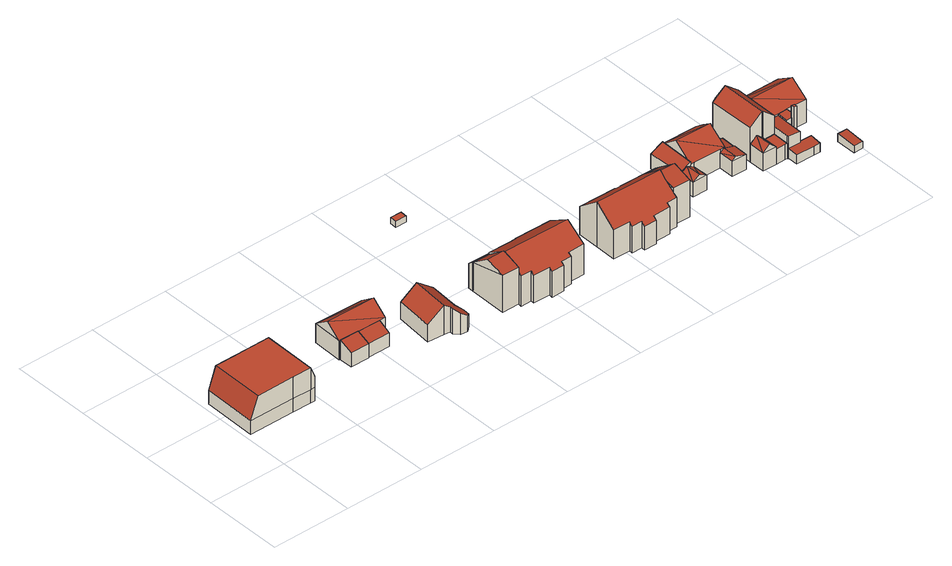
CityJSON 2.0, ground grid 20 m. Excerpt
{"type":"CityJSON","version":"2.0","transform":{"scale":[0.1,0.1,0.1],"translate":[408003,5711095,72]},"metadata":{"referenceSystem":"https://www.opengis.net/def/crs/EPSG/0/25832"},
"CityObjects":{
"building1":{"type":"Building","attributes":{"Gemeindeschluessel":"05978036","Geometrietyp2DReferenz":"3000","function":"31001_1000","roofType":"5000","measuredHeight":9.14},"geometry":[{"type":"MultiSurface","lod":"2","boundaries":[[[0,1,2,3]],[[1,4,5,2]],[[4,6,7,5]],[[6,8,9,7]],[[8,10,11,9]],[[10,12,13,11]],[[12,14,15,13]],[[14,16,17,15]],[[16,0,3,17]],[[18,14,12,19]],[[20,21,22,23]],[[24,25,18,19,26,23,22]],[[8,23,26,10]],[[10,26,19,12]],[[16,25,24,0]],[[0,24,22,1]],[[14,18,25,16]],[[6,20,23,8]],[[1,22,21,4]],[[4,21,20,6]],[[3,2,5,7,9,11,13,15,17]]],"semantics":{"surfaces":[{"type":"WallSurface"},{"type":"RoofSurface"},{"type":"GroundSurface"}],"values":[0,0,0,0,0,0,0,0,0,1,1,1,0,0,0,0,0,0,0,0,2]}}]},
"building2":{"type":"Building","attributes":{"Gemeindeschluessel":"05978036","Geometrietyp2DReferenz":"3000","function":"31001_1000","roofType":"2100","measuredHeight":5.04},"geometry":[{"type":"MultiSurface","lod":"2","boundaries":[[[27,28,29,30]],[[28,31,32,29]],[[31,33,34,32]],[[33,35,36,34]],[[35,27,30,36]],[[35,33,31,28,27]],[[30,29,32,34,36]]],"semantics":{"surfaces":[{"type":"WallSurface"},{"type":"RoofSurface"},{"type":"GroundSurface"}],"values":[0,0,0,0,0,1,2]}}]},
"building3":{"type":"Building","attributes":{"Gemeindeschluessel":"05978036","Geometrietyp2DReferenz":"3000","function":"31001_1000"},"children":["building3-1","building3-2"]},
"building3-1":{"type":"BuildingPart","attributes":{"roofType":"2100","measuredHeight":4.92},"parents":["building3"],"geometry":[{"type":"MultiSurface","lod":"2","boundaries":[[[37,38,39,40]],[[38,41,34,39]],[[41,42,32,34]],[[42,41,38,37]],[[40,39,34,32]],[[40,32,42,37]]],"semantics":{"surfaces":[{"type":"WallSurface"},{"type":"RoofSurface"},{"type":"GroundSurface"},{"type":"ClosureSurface"}],"values":[0,0,0,1,2,3]}}]},
"building3-2":{"type":"BuildingPart","attributes":{"roofType":"3100","measuredHeight":7.76},"parents":["building3"],"geometry":[{"type":"MultiSurface","lod":"2","boundaries":[[[43,29,32,42]],[[43,44,45,29]],[[44,46,47,45]],[[46,48,49,47]],[[48,50,51,49]],[[50,37,40,51]],[[52,50,53]],[[50,52,44,43,42,37]],[[46,53,48]],[[53,46,52]],[[44,52,46]],[[48,53,50]],[[40,32,29,45,47,49,51]],[[42,32,40,37]]],"semantics":{"surfaces":[{"type":"WallSurface"},{"type":"RoofSurface"},{"type":"GroundSurface"},{"type":"ClosureSurface"}],"values":[0,0,0,0,0,0,1,1,1,1,0,0,2,3]}}]},
"building4":{"type":"Building","attributes":{"Gemeindeschluessel":"05978036","Geometrietyp2DReferenz":"3000","function":"31001_1000","roofType":"3100","measuredHeight":7.58},"geometry":[{"type":"MultiSurface","lod":"2","boundaries":[[[54,55,56,57]],[[55,58,59,56]],[[58,60,61,59]],[[60,62,63,61]],[[62,64,65,63]],[[64,66,67,65]],[[66,68,69,67]],[[68,70,71,69]],[[70,72,73,71]],[[72,74,75,73]],[[74,76,77,75]],[[76,78,79,77]],[[78,54,57,79]],[[74,72,70,68,66,64,62,60,58,55,54]],[[54,78,76,74]],[[57,56,59,61,63,65,67,69,71,73,75,77,79]]],"semantics":{"surfaces":[{"type":"WallSurface"},{"type":"RoofSurface"},{"type":"GroundSurface"}],"values":[0,0,0,0,0,0,0,0,0,0,0,0,0,1,1,2]}}]},
"building5":{"type":"Building","attributes":{"Gemeindeschluessel":"05978036","Geometrietyp2DReferenz":"3000","function":"31001_1000"},"children":["building5-1","building5-2","building5-3"]},
"building5-1":{"type":"BuildingPart","attributes":{"roofType":"2100","measuredHeight":7.38},"parents":["building5"],"geometry":[{"type":"MultiSurface","lod":"2","boundaries":[[[80,81,82,83]],[[84,85,86,87,88]],[[85,80,83,86]],[[85,84,89,81,80]],[[83,82,90,87,86]],[[84,88,91,89]],[[88,87,90,91]],[[89,91,90,82,81]]],"semantics":{"surfaces":[{"type":"WallSurface"},{"type":"RoofSurface"},{"type":"GroundSurface"},{"type":"ClosureSurface"}],"values":[0,0,0,1,2,0,3,3]}}]},
"building5-2":{"type":"BuildingPart","attributes":{"roofType":"3100","measuredHeight":11.06},"parents":["building5"],"geometry":[{"type":"MultiSurface","lod":"2","boundaries":[[[92,93,94,95,96]],[[93,88,87,94]],[[88,93,97]],[[93,92,98,99,100,101,97]],[[91,88,97,101,102]],[[95,94,87,90,103]],[[90,87,88,91]],[[96,104,92]],[[95,103,105,104,96]],[[103,90,91,105]],[[101,100,102]],[[98,92,104]],[[99,98,104,105]],[[100,99,105,91,102]]],"semantics":{"surfaces":[{"type":"WallSurface"},{"type":"RoofSurface"},{"type":"GroundSurface"},{"type":"ClosureSurface"}],"values":[0,0,0,1,1,2,3,0,3,3,0,0,3,3]}}]},
"building5-3":{"type":"BuildingPart","attributes":{"roofType":"3100","measuredHeight":11.24},"parents":["building5"],"geometry":[{"type":"MultiSurface","lod":"2","boundaries":[[[106,107,108,109]],[[107,110,111,108]],[[110,112,113,111]],[[112,114,115,113]],[[114,116,117,115]],[[116,118,119,117]],[[118,120,121,119]],[[120,122,123,121]],[[122,124,125,123]],[[124,126,127,125]],[[126,128,129,127]],[[128,130,131,129]],[[130,132,133,131]],[[132,96,95,133]],[[134,106,109,82,81]],[[135,98,104,96,132,130,128,126,124,122,120,118,116,114,112]],[[112,110,107,106,134,136,102,100,135]],[[109,108,111,113,115,117,119,121,123,125,127,129,131,133,95,103,90,82]],[[99,98,135]],[[103,95,96,104,105]],[[105,104,98,99]],[[136,89,91,102]],[[100,99,135]],[[103,105,91,90]],[[91,105,99,100,102]],[[134,81,89,136]],[[81,82,90,91,89]]],"semantics":{"surfaces":[{"type":"WallSurface"},{"type":"RoofSurface"},{"type":"GroundSurface"},{"type":"ClosureSurface"}],"values":[0,0,0,0,0,0,0,0,0,0,0,0,0,0,0,1,1,2,0,3,3,0,0,3,3,0,3]}}]},
"building6":{"type":"Building","attributes":{"Gemeindeschluessel":"05978036","Geometrietyp2DReferenz":"3000","function":"31001_2500","roofType":"1000","measuredHeight":1.67},"geometry":[{"type":"MultiSurface","lod":"2","boundaries":[[[137,138,139,140]],[[138,141,142,139]],[[141,143,144,142]],[[143,137,140,144]],[[143,141,138,137]],[[140,139,142,144]]],"semantics":{"surfaces":[{"type":"WallSurface"},{"type":"RoofSurface"},{"type":"GroundSurface"}],"values":[0,0,0,0,1,2]}}]},
"building7":{"type":"Building","attributes":{"Gemeindeschluessel":"05978036","Geometrietyp2DReferenz":"3000","function":"31001_1000"},"children":["building7-1","building7-2","building7-3"]},
"building7-1":{"type":"BuildingPart","attributes":{"roofType":"2100","measuredHeight":7.3},"parents":["building7"],"geometry":[{"type":"MultiSurface","lod":"2","boundaries":[[[145,146,147,148]],[[149,150,151,152]],[[150,145,148,151]],[[150,149,153,146,145]],[[148,147,154,152,151]],[[149,152,154,153]],[[153,154,147,146]]],"semantics":{"surfaces":[{"type":"WallSurface"},{"type":"RoofSurface"},{"type":"GroundSurface"},{"type":"ClosureSurface"}],"values":[0,0,0,1,2,3,3]}}]},
"building7-2":{"type":"BuildingPart","attributes":{"roofType":"3100","measuredHeight":11.68},"parents":["building7"],"geometry":[{"type":"MultiSurface","lod":"2","boundaries":[[[155,156,149,152,157]],[[158,159,160,161]],[[159,162,163,160]],[[162,164,165,163]],[[164,166,167,165]],[[166,168,169,167]],[[168,170,171,169]],[[170,172,173,171]],[[172,174,175,173]],[[174,176,177,175]],[[176,178,179,177]],[[178,180,181,179]],[[180,182,183,181]],[[182,184,185,183]],[[184,155,157,185]],[[180,178,176,174,172,170,168,166,164,162,159,158,186,187,188]],[[188,189,156,155,184,182,180]],[[157,152,154,190,161,160,163,165,167,169,171,173,175,177,179,181,183,185]],[[189,153,149,156]],[[153,154,152,149]],[[191,192,153,189,188]],[[190,154,153,193]],[[193,153,192,191]],[[187,191,188]],[[158,161,190,193,186]],[[186,193,191,187]]],"semantics":{"surfaces":[{"type":"WallSurface"},{"type":"RoofSurface"},{"type":"GroundSurface"},{"type":"ClosureSurface"}],"values":[0,0,0,0,0,0,0,0,0,0,0,0,0,0,0,1,1,2,0,3,0,3,3,0,3,3]}}]},
"building7-3":{"type":"BuildingPart","attributes":{"roofType":"3100","measuredHeight":10.94},"parents":["building7"],"geometry":[{"type":"MultiSurface","lod":"2","boundaries":[[[194,195,158,161,196]],[[146,194,196,147]],[[194,146,197]],[[195,194,197,192,191,187]],[[153,197,146]],[[197,153,192]],[[196,161,190,154,147]],[[186,158,195]],[[153,154,190,193]],[[193,190,161,158,186]],[[147,154,153,146]],[[195,187,186]],[[153,193,191,192]],[[186,187,191,193]]],"semantics":{"surfaces":[{"type":"WallSurface"},{"type":"RoofSurface"},{"type":"GroundSurface"},{"type":"ClosureSurface"}],"values":[0,0,0,1,1,1,2,0,3,3,3,0,3,3]}}]},
"building8":{"type":"Building","attributes":{"Gemeindeschluessel":"05978036","Geometrietyp2DReferenz":"3000","function":"31001_2460"},"children":["building8-1","building8-2"]},
"building8-1":{"type":"BuildingPart","attributes":{"roofType":"2100","measuredHeight":5.51},"parents":["building8"],"geometry":[{"type":"MultiSurface","lod":"2","boundaries":[[[198,199,200,201,202]],[[199,203,204,200]],[[203,205,206,204]],[[205,207,208,209,210,206]],[[205,203,199,198,207]],[[210,201,200,204,206]],[[198,202,211,208,207]],[[202,201,210,209]],[[202,209,208,211]]],"semantics":{"surfaces":[{"type":"WallSurface"},{"type":"RoofSurface"},{"type":"GroundSurface"},{"type":"ClosureSurface"}],"values":[0,0,0,0,1,2,0,3,3]}}]},
"building8-2":{"type":"BuildingPart","attributes":{"roofType":"3100","measuredHeight":4.92},"parents":["building8"],"geometry":[{"type":"MultiSurface","lod":"2","boundaries":[[[212,213,214,215]],[[213,216,217,214]],[[216,202,201,217]],[[216,213,218]],[[212,218,213]],[[218,212,208,211]],[[211,216,218]],[[216,211,202]],[[215,214,217,201,210]],[[215,210,209,212]],[[210,201,202,209]],[[209,208,212]],[[202,211,208,209]]],"semantics":{"surfaces":[{"type":"WallSurface"},{"type":"RoofSurface"},{"type":"GroundSurface"},{"type":"ClosureSurface"}],"values":[0,0,0,0,1,1,1,1,2,0,3,0,3]}}]},
"building9":{"type":"Building","attributes":{"Gemeindeschluessel":"05978036","Geometrietyp2DReferenz":"3000","function":"31001_1000"},"children":["building9-1","building9-2","building9-3"]},
"building9-1":{"type":"BuildingPart","attributes":{"roofType":"2100","measuredHeight":4.61},"parents":["building9"],"geometry":[{"type":"MultiSurface","lod":"2","boundaries":[[[219,220,221,222]],[[220,223,224,221]],[[223,225,226,224]],[[227,228,225,223,220,219]],[[222,221,224,226,229]],[[229,226,225,228,230]],[[230,228,227]],[[222,229,230,227,219]]],"semantics":{"surfaces":[{"type":"WallSurface"},{"type":"RoofSurface"},{"type":"GroundSurface"},{"type":"ClosureSurface"}],"values":[0,0,0,1,2,3,3,3]}}]},
"building9-2":{"type":"BuildingPart","attributes":{"roofType":"3100","measuredHeight":4.71},"parents":["building9"],"geometry":[{"type":"MultiSurface","lod":"2","boundaries":[[[231,232,233,226,225]],[[232,234,235,233]],[[234,236,237,235]],[[234,232,238]],[[232,231,227,239,238]],[[236,238,239]],[[238,236,234]],[[226,233,235,237,229]],[[225,228,231]],[[226,229,230,228,225]],[[229,237,236,230]],[[228,227,231]],[[230,227,228]],[[236,239,227,230]]],"semantics":{"surfaces":[{"type":"WallSurface"},{"type":"RoofSurface"},{"type":"GroundSurface"},{"type":"ClosureSurface"}],"values":[0,0,0,0,1,1,1,2,0,3,3,0,3,3]}}]},
"building9-3":{"type":"BuildingPart","attributes":{"roofType":"3100","measuredHeight":8.38},"parents":["building9"],"geometry":[{"type":"MultiSurface","lod":"2","boundaries":[[[240,241,242,243]],[[241,244,219,222,242]],[[245,246,215,237,236]],[[246,247,210,215]],[[247,248,206,210]],[[248,249,204,206]],[[249,250,251,204]],[[250,240,243,251]],[[250,252,253,240]],[[250,249,248,254,252]],[[255,256,252,254]],[[254,247,246,245,255]],[[241,253,252,256,244]],[[244,256,255]],[[247,254,248]],[[240,253,241]],[[243,242,222,229,237,215,210,206,204,251]],[[219,244,255,227]],[[227,230,229,222,219]],[[236,239,227,255,245]],[[229,230,236,237]],[[236,230,227,239]]],"semantics":{"surfaces":[{"type":"WallSurface"},{"type":"RoofSurface"},{"type":"GroundSurface"},{"type":"ClosureSurface"}],"values":[0,0,0,0,0,0,0,0,1,1,1,1,0,0,0,0,2,0,3,0,3,3]}}]},
"building10":{"type":"Building","attributes":{"Gemeindeschluessel":"05978036","Geometrietyp2DReferenz":"3000","function":"31001_1310","roofType":"3100","measuredHeight":6.24},"geometry":[{"type":"MultiSurface","lod":"2","boundaries":[[[257,258,259,260]],[[258,261,262,259]],[[261,263,264,262]],[[263,257,260,264]],[[261,258,265]],[[257,263,266]],[[266,258,257]],[[258,266,265]],[[266,261,265]],[[261,266,263]],[[260,259,262,264]]],"semantics":{"surfaces":[{"type":"WallSurface"},{"type":"RoofSurface"},{"type":"GroundSurface"}],"values":[0,0,0,0,0,0,1,1,1,1,2]}}]},
"building11":{"type":"Building","attributes":{"Gemeindeschluessel":"05978036","Geometrietyp2DReferenz":"3000","function":"31001_1310","roofType":"1000","measuredHeight":3.86},"geometry":[{"type":"MultiSurface","lod":"2","boundaries":[[[267,268,269,270]],[[268,271,272,269]],[[271,273,274,272]],[[273,275,276,274]],[[275,267,270,276]],[[275,273,271,268,267]],[[270,269,272,274,276]]],"semantics":{"surfaces":[{"type":"WallSurface"},{"type":"RoofSurface"},{"type":"GroundSurface"}],"values":[0,0,0,0,0,1,2]}}]},
"building12":{"type":"Building","attributes":{"Gemeindeschluessel":"05978036","Geometrietyp2DReferenz":"3000","function":"31001_1000","roofType":"3100","measuredHeight":11.56},"geometry":[{"type":"MultiSurface","lod":"2","boundaries":[[[277,278,279,280]],[[278,281,282,279]],[[281,283,284,282]],[[283,285,286,284]],[[285,287,260,286]],[[287,288,289,260]],[[288,290,264,289]],[[290,291,292,264]],[[291,277,280,292]],[[288,287,285,283,281,278]],[[278,277,291,290,288]],[[280,279,282,284,286,260,289,264,292]]],"semantics":{"surfaces":[{"type":"WallSurface"},{"type":"RoofSurface"},{"type":"GroundSurface"}],"values":[0,0,0,0,0,0,0,0,0,1,1,2]}}]},
"building13":{"type":"Building","attributes":{"Gemeindeschluessel":"05978036","Geometrietyp2DReferenz":"3000","function":"31001_1000","roofType":"2100","measuredHeight":5.82},"geometry":[{"type":"MultiSurface","lod":"2","boundaries":[[[293,294,274,295]],[[294,296,272,274]],[[296,297,298,272]],[[297,299,300,298]],[[299,301,302,300]],[[301,303,304,302]],[[303,305,306,304]],[[305,293,295,306]],[[305,303,301,299,297,296,294,293]],[[295,274,272,298,300,302,304,306]]],"semantics":{"surfaces":[{"type":"WallSurface"},{"type":"RoofSurface"},{"type":"GroundSurface"}],"values":[0,0,0,0,0,0,0,0,1,2]}}]},
"building14":{"type":"Building","attributes":{"Gemeindeschluessel":"05978036","Geometrietyp2DReferenz":"3000","function":"31001_2460","roofType":"2100","measuredHeight":2.6},"geometry":[{"type":"MultiSurface","lod":"2","boundaries":[[[307,308,309,310]],[[308,311,312,309]],[[311,313,314,312]],[[313,315,316,314]],[[315,317,318,316]],[[317,319,320,318]],[[319,307,310,320]],[[319,317,315,313,311,308,307]],[[310,309,312,314,316,318,320]]],"semantics":{"surfaces":[{"type":"WallSurface"},{"type":"RoofSurface"},{"type":"GroundSurface"}],"values":[0,0,0,0,0,0,0,1,2]}}]},
"building15":{"type":"Building","attributes":{"Gemeindeschluessel":"05978036","Geometrietyp2DReferenz":"3000","function":"31001_1000"},"children":["building15-1","building15-2","building15-3"]},
"building15-1":{"type":"BuildingPart","attributes":{"roofType":"2100","measuredHeight":6.06},"parents":["building15"],"geometry":[{"type":"MultiSurface","lod":"2","boundaries":[[[321,322,323,324]],[[321,325,326,322]],[[327,328,302,329]],[[328,330,300,302]],[[328,327,325,321,324,331,330]],[[300,323,322,326,329,302]],[[323,300,330,331,324]],[[327,329,326,325]]],"semantics":{"surfaces":[{"type":"WallSurface"},{"type":"RoofSurface"},{"type":"GroundSurface"},{"type":"ClosureSurface"}],"values":[0,0,0,0,1,2,3,3]}}]},
"building15-2":{"type":"BuildingPart","attributes":{"roofType":"9999","measuredHeight":9.24},"parents":["building15"],"geometry":[{"type":"MultiSurface","lod":"2","boundaries":[[[332,333,334,335]],[[335,334,336,337]],[[334,333,327,329,336]],[[325,327,333,332]],[[332,335,337,326,325]],[[325,326,329,327]],[[337,336,329,326]]],"semantics":{"surfaces":[{"type":"RoofSurface"},{"type":"WallSurface"},{"type":"GroundSurface"}],"values":[0,1,1,1,1,1,2]}}]},
"building15-3":{"type":"BuildingPart","attributes":{"roofType":"3100","measuredHeight":8.98},"parents":["building15"],"geometry":[{"type":"MultiSurface","lod":"2","boundaries":[[[338,300,330]],[[338,339,298,300]],[[339,340,341,298]],[[340,342,343,341]],[[342,344,345,343]],[[344,324,323,345]],[[344,346,347]],[[347,339,338,331,324,344]],[[346,342,340]],[[340,347,346]],[[342,346,344]],[[339,347,340]],[[300,298,341,343,345,323]],[[330,331,338]],[[300,323,324,331,330]]],"semantics":{"surfaces":[{"type":"WallSurface"},{"type":"RoofSurface"},{"type":"GroundSurface"},{"type":"ClosureSurface"}],"values":[0,0,0,0,0,0,1,1,1,1,0,0,2,0,3]}}]},
"building16":{"type":"Building","attributes":{"Gemeindeschluessel":"05978036","Geometrietyp2DReferenz":"3000","function":"31001_2460","roofType":"2100","measuredHeight":2},"geometry":[{"type":"MultiSurface","lod":"2","boundaries":[[[348,349,350,351]],[[349,352,353,350]],[[352,354,355,353]],[[354,348,351,355]],[[354,352,349,348]],[[351,350,353,355]]],"semantics":{"surfaces":[{"type":"WallSurface"},{"type":"RoofSurface"},{"type":"GroundSurface"}],"values":[0,0,0,0,1,2]}}]}
},
"vertices":[
[114,248,49],[174,247,49],[174,247,14],[114,248,14],[185,247,49],[185,247,14],[183,112,49],[183,112,14],[172,112,49],[172,112,14],[125,113,49],[125,113,14],[10,114,49],[10,114,14],[12,249,49],[12,249,14],[83,248,49],[83,248,14],[32,249,103],[30,114,103],[183,112,78],[185,247,78],[174,247,105],[172,112,105],[114,248,104],[83,248,104],[125,113,105],
[315,150,50],[315,184,64],[315,184,14],[315,150,14],[363,183,64],[363,183,14],[363,151,51],[363,151,14],[362,149,50],[362,149,14],
[421,182,63],[420,150,49],[420,150,14],[421,182,14],[363,151,49],[363,183,63],
[315,184,63],[313,184,63],[313,184,14],[314,260,63],[314,260,14],[438,257,63],[438,257,14],[436,182,63],[436,182,14],[314,222,91],[437,219,91],
[541,203,89],[582,199,57],[582,199,13],[541,203,13],[576,125,57],[576,125,13],[579,125,55],[579,125,13],[590,112,45],[590,112,13],[589,95,45],[589,95,13],[576,83,54],[576,83,13],[558,85,68],[558,85,13],[547,98,77],[547,98,13],[548,106,77],[548,106,13],[532,107,89],[532,107,13],[491,111,57],[491,111,13],[499,206,57],[499,206,13],
[764,186,81],[763,173,92],[763,173,18],[764,186,18],[670,175,92],[670,188,81],[670,188,18],[670,175,18],[670,175,91],[713,174,92],[713,174,18],[713,174,91],
[711,79,114],[668,79,114],[668,79,18],[711,79,18],[711,79,102],[669,127,128],[712,113,124],[712,122,127],[712,125,128],[712,126,128],[712,135,122],[712,122,18],[711,92,111],[712,122,104],
[787,173,96],[787,177,94],[787,177,18],[787,173,18],[881,175,94],[881,175,18],[880,119,130],[880,119,18],[879,67,96],[879,67,18],[837,67,96],[837,67,18],[837,59,90],[837,59,18],[811,59,90],[811,59,18],[810,51,85],[810,51,18],[779,51,85],[779,51,18],[780,60,90],[780,60,18],[737,61,90],[737,61,18],[737,70,96],[737,70,18],[711,70,96],[711,70,18],[763,173,96],[712,122,130],[713,174,96],
[728,467,24],[727,450,24],[727,450,8],[728,467,8],[699,451,24],[699,451,8],[700,468,24],[700,468,8],
[1173,179,81],[1172,166,91],[1172,166,18],[1173,179,18],[1078,168,91],[1078,181,81],[1078,181,18],[1078,168,18],[1130,167,91],[1130,167,18],
[1055,168,94],[1078,168,94],[1055,168,18],[1128,71,101],[1128,62,94],[1128,62,18],[1128,71,18],[1102,62,94],[1102,62,18],[1102,54,87],[1102,54,18],[1058,54,87],[1058,54,18],[1058,46,80],[1058,46,18],[1027,46,80],[1027,46,18],[1027,55,87],[1027,55,18],[1001,56,87],[1001,56,18],[1002,64,94],[1002,64,18],[959,65,94],[959,65,18],[960,118,135],[960,118,18],[961,174,91],[961,174,18],[1055,172,91],[1055,172,18],[1128,83,111],[1128,97,121],[1129,115,135],[1130,167,94],[1129,115,18],[1129,115,126],[1129,119,128],[1129,115,103],
[1171,70,114],[1128,71,114],[1171,70,18],[1172,118,128],
[1218,154,59],[1217,245,57],[1217,245,19],[1218,154,19],[1218,154,57],[1247,244,73],[1247,244,19],[1248,244,74],[1248,244,19],[1246,153,74],[1246,153,63],[1246,153,57],[1246,153,19],[1237,154,68],
[1256,153,57],[1256,115,57],[1256,115,19],[1256,153,19],[1219,115,57],[1219,115,19],[1238,115,68],
[1338,191,65],[1350,190,60],[1350,190,19],[1338,191,19],[1365,190,55],[1365,190,19],[1364,151,55],[1364,151,19],[1338,152,65],[1356,151,58],[1338,152,19],[1338,152,58],
[1364,151,58],[1363,113,58],[1363,113,19],[1325,114,58],[1325,114,19],[1325,152,58],[1325,152,19],[1335,114,66],[1335,152,66],
[1339,243,68],[1339,221,68],[1339,221,19],[1339,243,19],[1338,191,68],[1325,152,68],[1256,153,68],[1246,153,68],[1248,244,68],[1247,244,68],[1247,245,68],[1247,245,19],[1338,197,103],[1339,221,85],[1247,199,103],[1338,152,68],[1338,191,97],
[1419,125,66],[1419,84,66],[1419,84,20],[1419,125,20],[1385,85,66],[1385,85,20],[1385,126,66],[1385,126,20],[1402,84,82],[1402,126,82],
[1419,84,60],[1419,125,60],[1419,125,21],[1419,84,21],[1450,125,60],[1450,125,21],[1449,84,60],[1449,84,21],[1444,84,60],[1444,84,21],
[1393,243,115],[1418,242,135],[1418,242,20],[1393,243,20],[1452,241,107],[1452,241,20],[1450,152,108],[1450,152,20],[1450,125,108],[1450,125,20],[1419,125,134],[1417,125,135],[1417,125,20],[1385,126,108],[1384,243,107],[1384,243,20],
[1449,81,80],[1449,84,80],[1449,81,21],[1450,125,80],[1450,152,80],[1450,152,21],[1483,151,77],[1483,151,21],[1482,123,77],[1482,123,21],[1481,83,77],[1481,83,21],[1481,80,77],[1481,80,21],
[1449,54,47],[1449,81,49],[1449,81,24],[1449,54,24],[1481,80,49],[1481,80,24],[1481,83,50],[1481,83,24],[1513,82,50],[1513,82,24],[1512,53,47],[1512,53,24],[1496,53,47],[1496,53,24],
[1507,122,81],[1507,122,21],[1507,151,21],[1507,151,81],[1502,122,81],[1502,122,21],[1495,123,81],[1482,123,80],[1495,123,21],[1483,151,80],[1498,151,81],
[1502,122,113],[1495,123,113],[1495,115,113],[1502,115,113],[1495,115,21],[1502,115,21],
[1483,151,81],[1450,152,81],[1452,241,81],[1452,241,21],[1561,240,81],[1561,240,21],[1559,150,81],[1559,150,21],[1560,195,111],[1451,197,111],
[1563,5,41],[1563,56,44],[1563,56,24],[1563,5,24],[1588,56,44],[1588,56,24],[1587,5,41],[1587,5,24]
]}
